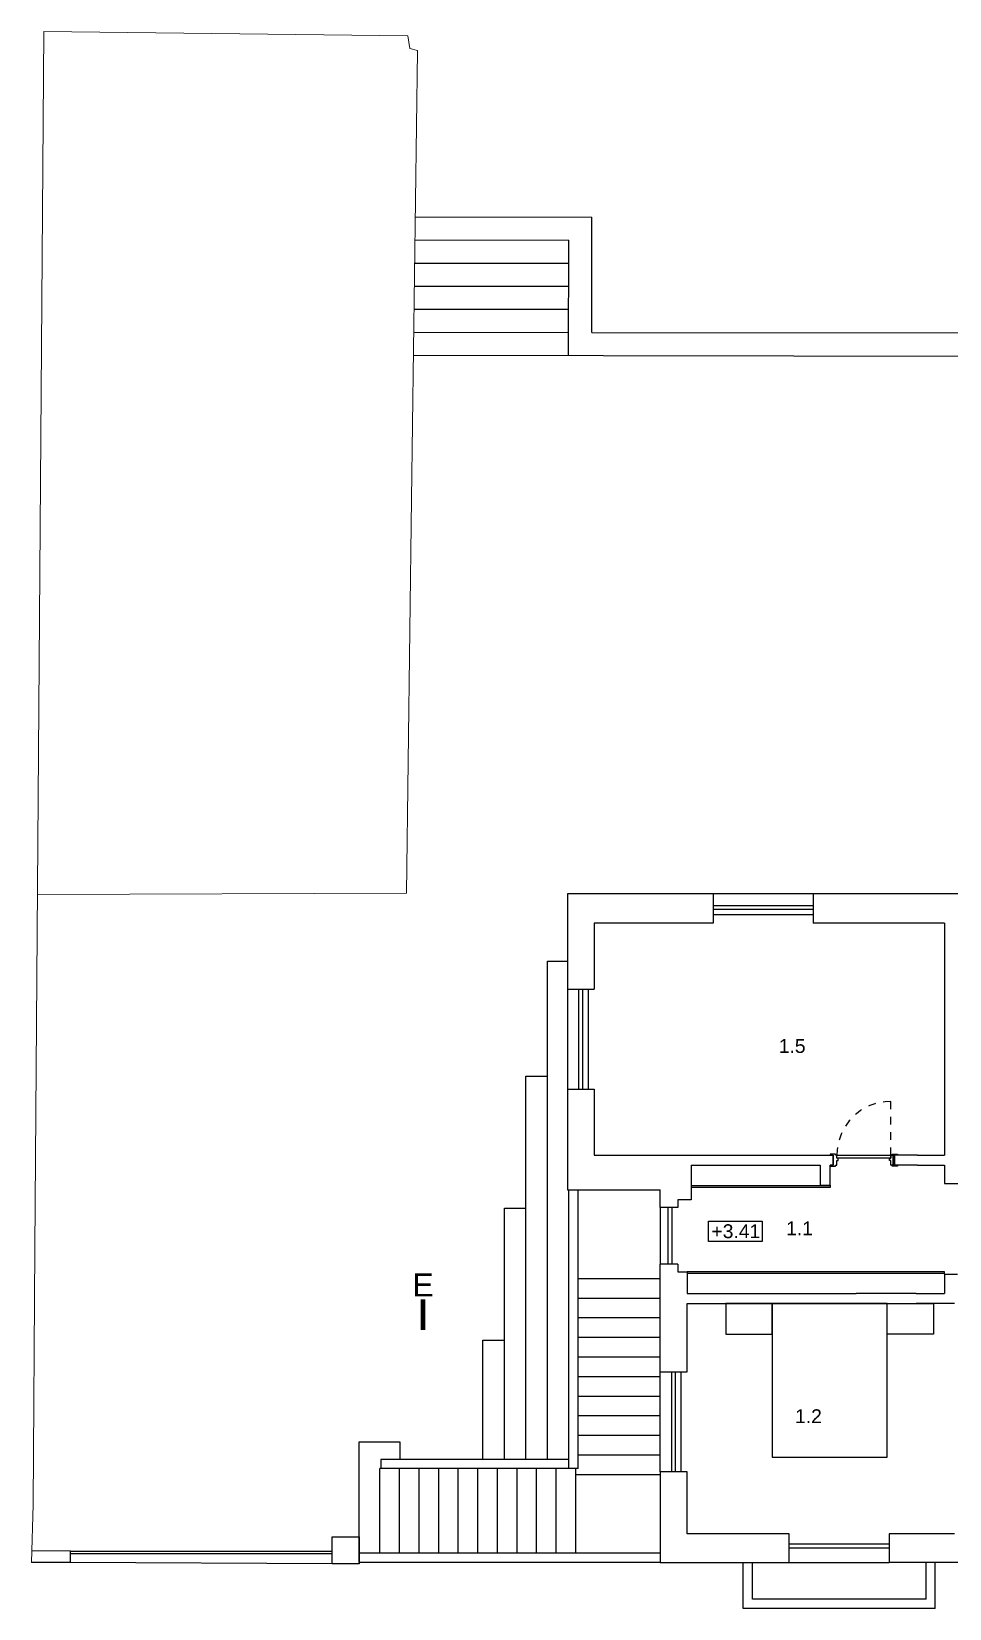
# Model space of a CAD drawing. Header units: millimetres. Extents: x 1778 to 2471, y 1406 to 1876.
# Drawn here: x 1777.65 to 1789.61, y 1621.03 to 1641.55 of the extents above; entities that cross this region are included whole.
import ezdxf
from ezdxf.enums import TextEntityAlignment as Align

# ---------------------------------------------------------------- set-up
doc = ezdxf.new("R2010")
doc.units = ezdxf.units.MM
doc.linetypes.add('HIDDEN', pattern=[9.525, 6.35, -3.175])
for name, color, linetype in [('ARQ_CONSTRUIR_CORTE', 10, 'Continuous'), ('ARQ_CONSTRUIR_VISTA', 30, 'Continuous'), ('ARQ_CONTRUIR_VAOS', 40, 'Continuous'), ('ARQ_EXISNTENTE_VISTA', 9, 'Continuous'), ('ARQ_EXISTENTE_CORTE', 6, 'Continuous'), ('ARQ_LINHA_CORTE', 4, 'Continuous'), ('ARQ_MOBILIARIO', 8, 'Continuous'), ('ARQ_TEXTO', 3, 'Continuous')]:
    doc.layers.add(name, color=color, linetype=linetype)
doc.layers.add('construcao', color=6, linetype='Continuous', lineweight=0)
doc.styles.get("Standard").update_dxf_attribs({"font": 'arial.ttf'})

msp = doc.modelspace()

# ---------------------------------------------------------------- linework, layer by layer
at = {"layer": 'ARQ_CONSTRUIR_CORTE'}
for p, q in [((1788.09, 1626.798), (1788.09, 1626.928)), ((1789.19, 1626.928), (1788.87, 1626.928)), ((1788.87, 1626.798), (1788.87, 1626.928)), ((1788.89, 1626.798), (1788.89, 1626.928)), ((1789.19, 1626.798), (1788.87, 1626.798)), ((1788.05, 1626.538), (1788.05, 1626.508)), ((1789.54, 1625.378), (1789.54, 1625.408)), ((1787.92, 1625.128), (1788.05, 1625.128)), ((1789.17, 1625.128), (1788.39, 1625.128)), ((1788.39, 1624.998), (1789.17, 1624.998)), ((1789.67, 1624.998), (1789.54, 1624.998)), ((1789.67, 1621.998), (1789.54, 1621.998))]:
    msp.add_line(p, q, dxfattribs=at)
at = {"layer": 'ARQ_CONSTRUIR_VISTA'}
for p, q in [((1781.117, 1641.515), (1781.117, 1641.515)), ((1782.652, 1639.141), (1784.949, 1639.138)), ((1784.947, 1637.638), (1784.949, 1639.138)), ((1782.648, 1638.841), (1784.649, 1638.838)), ((1784.647, 1637.338), (1784.649, 1638.838)), ((1782.644, 1638.541), (1784.649, 1638.538)), ((1782.64, 1638.241), (1784.648, 1638.238)), ((1782.636, 1637.941), (1784.648, 1637.938)), ((1782.632, 1637.641), (1784.647, 1637.638)), ((1784.947, 1637.638), (1795.42, 1637.622)), ((1782.628, 1637.341), (1795.42, 1637.322)), ((1784.37, 1622.968), (1784.37, 1629.453)), ((1784.37, 1629.453), (1784.63, 1629.453)), ((1784.09, 1622.968), (1784.09, 1627.955)), ((1784.09, 1627.955), (1784.37, 1627.955)), ((1783.81, 1622.968), (1783.81, 1626.238)), ((1783.81, 1626.238), (1784.09, 1626.238)), ((1783.53, 1622.968), (1783.53, 1624.521)), ((1783.53, 1624.521), (1783.81, 1624.521))]:
    msp.add_line(p, q, dxfattribs=at)
at = {"layer": 'ARQ_CONTRUIR_VAOS'}
for p, q in [((1786.53, 1630.178), (1787.83, 1630.178)), ((1786.53, 1630.128), (1787.83, 1630.128)), ((1784.78, 1627.788), (1784.78, 1629.088)), ((1784.83, 1627.788), (1784.83, 1629.088)), ((1788.05, 1626.528), (1786.24, 1626.528)), ((1788.05, 1626.508), (1786.24, 1626.508)), ((1789.54, 1625.408), (1786.19, 1625.408)), ((1789.54, 1625.388), (1786.19, 1625.388)), ((1785.99, 1622.808), (1785.99, 1624.108)), ((1786.04, 1622.808), (1786.04, 1624.108)), ((1788.82, 1621.863), (1787.52, 1621.863)), ((1788.82, 1621.813), (1787.52, 1621.813))]:
    msp.add_line(p, q, dxfattribs=at)
at = {"layer": 'ARQ_CONTRUIR_VAOS', "linetype": 'HIDDEN', "ltscale": 0.01}
msp.add_line((1788.84, 1626.928), (1788.84, 1627.628), dxfattribs=at)
at = {"layer": 'ARQ_CONTRUIR_VAOS'}
for points in [[(1788.05, 1626.783), (1788.12, 1626.783), (1788.12, 1626.798), (1788.14, 1626.798), (1788.14, 1626.858), (1788.155, 1626.858), (1788.155, 1626.888), (1788.14, 1626.888), (1788.14, 1626.928), (1788.12, 1626.928), (1788.12, 1626.943), (1788.05, 1626.943), (1788.05, 1626.928), (1788.09, 1626.928), (1788.09, 1626.798), (1788.05, 1626.798)], [(1788.84, 1626.888), (1788.14, 1626.888), (1788.14, 1626.928), (1788.84, 1626.928)], [(1788.93, 1626.783), (1788.86, 1626.783), (1788.86, 1626.798), (1788.84, 1626.798), (1788.84, 1626.858), (1788.825, 1626.858), (1788.825, 1626.888), (1788.84, 1626.888), (1788.84, 1626.928), (1788.86, 1626.928), (1788.86, 1626.943), (1788.93, 1626.943), (1788.93, 1626.928), (1788.89, 1626.928), (1788.89, 1626.798), (1788.93, 1626.798)]]:
    msp.add_lwpolyline(points, close=True, dxfattribs=at)
at = {"layer": 'ARQ_CONTRUIR_VAOS', "linetype": 'HIDDEN', "ltscale": 0.01}
msp.add_arc((1788.84, 1626.928), 0.7, 90, 180, dxfattribs=at)
at = {"layer": 'ARQ_EXISNTENTE_VISTA'}
for p, q in [((1787.83, 1630.328), (1786.53, 1630.328)), ((1787.83, 1630.058), (1786.53, 1630.058)), ((1784.63, 1629.088), (1784.63, 1627.788)), ((1784.9, 1629.088), (1784.9, 1627.788)), ((1784.65, 1622.848), (1784.65, 1626.478)), ((1784.77, 1622.848), (1784.77, 1626.478)), ((1785.84, 1626.248), (1785.84, 1625.508)), ((1785.94, 1626.248), (1785.94, 1625.508)), ((1785.99, 1626.248), (1785.99, 1625.508)), ((1784.77, 1625.323), (1785.84, 1625.323)), ((1784.77, 1625.068), (1785.84, 1625.068)), ((1784.77, 1624.813), (1785.84, 1624.813)), ((1784.77, 1624.558), (1785.84, 1624.558)), ((1784.77, 1624.303), (1785.84, 1624.303)), ((1784.77, 1624.048), (1785.84, 1624.048)), ((1785.84, 1622.808), (1785.84, 1624.108)), ((1786.11, 1622.808), (1786.11, 1624.108)), ((1784.77, 1623.793), (1785.84, 1623.793)), ((1784.77, 1623.538), (1785.84, 1623.538)), ((1784.77, 1623.283), (1785.84, 1623.283)), ((1781.92, 1621.628), (1781.92, 1623.198)), ((1781.92, 1623.198), (1782.45, 1623.198)), ((1782.45, 1623.198), (1782.45, 1622.968)), ((1784.77, 1623.028), (1785.84, 1623.028)), ((1782.19, 1621.748), (1782.19, 1622.848)), ((1784.77, 1622.848), (1782.19, 1622.848)), ((1784.65, 1622.968), (1782.2, 1622.968)), ((1782.2, 1622.968), (1782.2, 1622.848)), ((1782.445, 1621.748), (1782.445, 1622.848)), ((1782.7, 1621.748), (1782.7, 1622.848)), ((1782.955, 1621.748), (1782.955, 1622.848)), ((1783.21, 1621.748), (1783.21, 1622.848)), ((1783.465, 1621.748), (1783.465, 1622.848)), ((1783.72, 1621.748), (1783.72, 1622.848)), ((1783.975, 1621.748), (1783.975, 1622.848)), ((1784.23, 1621.748), (1784.23, 1622.848)), ((1784.485, 1621.748), (1784.485, 1622.848)), ((1784.74, 1621.748), (1784.74, 1622.848)), ((1784.74, 1622.773), (1785.84, 1622.773)), ((1778.16, 1621.775), (1777.658, 1621.777)), ((1781.57, 1621.608), (1781.57, 1621.958)), ((1781.57, 1621.958), (1781.92, 1621.958)), ((1781.92, 1621.958), (1781.92, 1621.608)), ((1778.16, 1621.625), (1777.654, 1621.627)), ((1778.16, 1621.625), (1778.16, 1621.775)), ((1778.16, 1621.775), (1781.57, 1621.775)), ((1778.16, 1621.745), (1781.57, 1621.745)), ((1781.57, 1621.608), (1778.16, 1621.625)), ((1781.92, 1621.608), (1781.57, 1621.608)), ((1785.84, 1621.748), (1781.92, 1621.748)), ((1785.84, 1621.628), (1781.92, 1621.628)), ((1786.92, 1621.028), (1786.92, 1621.628)), ((1787.04, 1621.148), (1787.04, 1621.628)), ((1787.52, 1621.628), (1788.82, 1621.628)), ((1789.3, 1621.148), (1789.3, 1621.628)), ((1789.42, 1621.028), (1789.42, 1621.628)), ((1789.42, 1621.028), (1786.92, 1621.028)), ((1789.3, 1621.148), (1787.04, 1621.148))]:
    msp.add_line(p, q, dxfattribs=at)
at = {"layer": 'ARQ_EXISTENTE_CORTE'}
for p, q in [((1786.53, 1630.328), (1784.63, 1630.328)), ((1784.63, 1630.328), (1784.63, 1629.088)), ((1786.53, 1630.328), (1786.53, 1629.948)), ((1791.02, 1630.328), (1787.83, 1630.328)), ((1787.83, 1630.328), (1787.83, 1629.948)), ((1786.53, 1629.948), (1784.98, 1629.948)), ((1784.98, 1629.948), (1784.98, 1629.088)), ((1789.54, 1629.948), (1787.83, 1629.948)), ((1789.54, 1629.948), (1789.54, 1626.928)), ((1784.63, 1629.088), (1784.98, 1629.088)), ((1784.63, 1627.788), (1784.98, 1627.788)), ((1784.63, 1627.788), (1784.63, 1626.478)), ((1784.98, 1627.788), (1784.98, 1626.928)), ((1784.98, 1626.928), (1788.09, 1626.928)), ((1789.19, 1626.928), (1789.54, 1626.928)), ((1786.24, 1626.798), (1787.92, 1626.798)), ((1786.24, 1626.798), (1786.24, 1626.348)), ((1787.92, 1626.798), (1787.92, 1626.538)), ((1788.05, 1626.798), (1788.09, 1626.798)), ((1788.05, 1626.798), (1788.09, 1626.798)), ((1788.05, 1626.538), (1788.05, 1626.798)), ((1789.19, 1626.798), (1789.54, 1626.798)), ((1789.54, 1626.798), (1789.54, 1626.558)), ((1787.92, 1626.538), (1788.05, 1626.538)), ((1789.54, 1626.558), (1790.55, 1626.558)), ((1784.63, 1626.478), (1785.84, 1626.478)), ((1785.84, 1626.248), (1785.84, 1626.478)), ((1786.24, 1626.348), (1786.07, 1626.348)), ((1786.07, 1626.348), (1786.07, 1626.248)), ((1786.07, 1626.248), (1785.84, 1626.248)), ((1786.07, 1625.508), (1785.84, 1625.508)), ((1785.84, 1624.108), (1785.84, 1625.508)), ((1786.07, 1625.508), (1786.07, 1625.408)), ((1786.07, 1625.408), (1786.19, 1625.408)), ((1786.19, 1625.408), (1786.19, 1625.128)), ((1789.54, 1625.378), (1789.54, 1625.128)), ((1789.54, 1625.378), (1789.71, 1625.378)), ((1786.19, 1625.128), (1787.92, 1625.128)), ((1788.05, 1625.128), (1788.39, 1625.128)), ((1789.17, 1625.128), (1789.54, 1625.128)), ((1786.19, 1624.108), (1786.19, 1624.998)), ((1786.19, 1624.998), (1788.39, 1624.998)), ((1789.54, 1624.998), (1789.17, 1624.998)), ((1785.84, 1624.108), (1786.19, 1624.108)), ((1786.19, 1622.808), (1785.84, 1622.808)), ((1785.84, 1622.808), (1785.84, 1621.628)), ((1786.19, 1621.998), (1786.19, 1622.808)), ((1787.52, 1621.998), (1786.19, 1621.998)), ((1787.52, 1621.628), (1787.52, 1621.998)), ((1789.54, 1621.998), (1788.82, 1621.998)), ((1788.82, 1621.998), (1788.82, 1621.628)), ((1785.84, 1621.628), (1787.52, 1621.628)), ((1790.81, 1621.628), (1788.82, 1621.628))]:
    msp.add_line(p, q, dxfattribs=at)
at = {"layer": 'ARQ_LINHA_CORTE'}
msp.add_lwpolyline([(1782.75, 1625.051, 0.06, 0.06, 0), (1782.75, 1624.651, 0, 0, 0), (1784.25, 1624.651, 0, 0, 0)], format="xyseb", dxfattribs=at)
at = {"layer": 'ARQ_MOBILIARIO'}
for points in [[(1786.695, 1624.598), (1787.295, 1624.598), (1787.295, 1624.998), (1786.695, 1624.998)], [(1788.795, 1622.998), (1788.795, 1624.998), (1787.295, 1624.998), (1787.295, 1622.998)], [(1789.395, 1624.598), (1788.795, 1624.598), (1788.795, 1624.998), (1789.395, 1624.998)]]:
    msp.add_lwpolyline(points, close=True, dxfattribs=at)
at = {"layer": 'ARQ_TEXTO'}
msp.add_lwpolyline([(1786.469, 1626.07), (1787.168, 1626.07), (1787.168, 1625.805), (1786.469, 1625.805)], close=True, dxfattribs=at)
at = {"layer": 'construcao', "linetype": 'Continuous', "lineweight": 9}
for p, q in [((1777.814, 1641.554), (1777.696, 1625.714)), ((1777.814, 1641.554), (1782.553, 1641.498)), ((1782.553, 1641.498), (1782.581, 1641.333)), ((1782.581, 1641.333), (1782.68, 1641.307)), ((1782.681, 1641.299), (1782.603, 1635.465)), ((1782.68, 1641.307), (1782.681, 1641.299)), ((1782.603, 1635.465), (1782.534, 1630.337)), ((1782.534, 1630.337), (1777.731, 1630.321)), ((1777.696, 1625.714), (1777.675, 1622.383)), ((1777.675, 1622.383), (1777.654, 1621.627))]:
    msp.add_line(p, q, dxfattribs=at)

# ---------------------------------------------------------------- texts
at = {"layer": 'ARQ_CONSTRUIR_VISTA'}
for s, p in [('1.5', (1787.382, 1628.259)), ('1.1', (1787.478, 1625.886)), ('1.2', (1787.594, 1623.44))]:
    msp.add_text(s, height=0.18, dxfattribs=at).set_placement(p)
at = {"layer": 'ARQ_LINHA_CORTE'}
msp.add_text('E', height=0.3, dxfattribs=at).set_placement((1782.75, 1625.089), align=Align.CENTER)
at = {"layer": 'ARQ_TEXTO'}
msp.add_text('+3.41', height=0.18, dxfattribs=at).set_placement((1786.824, 1625.938), align=Align.MIDDLE_CENTER)

doc.saveas('drawing.dxf')
